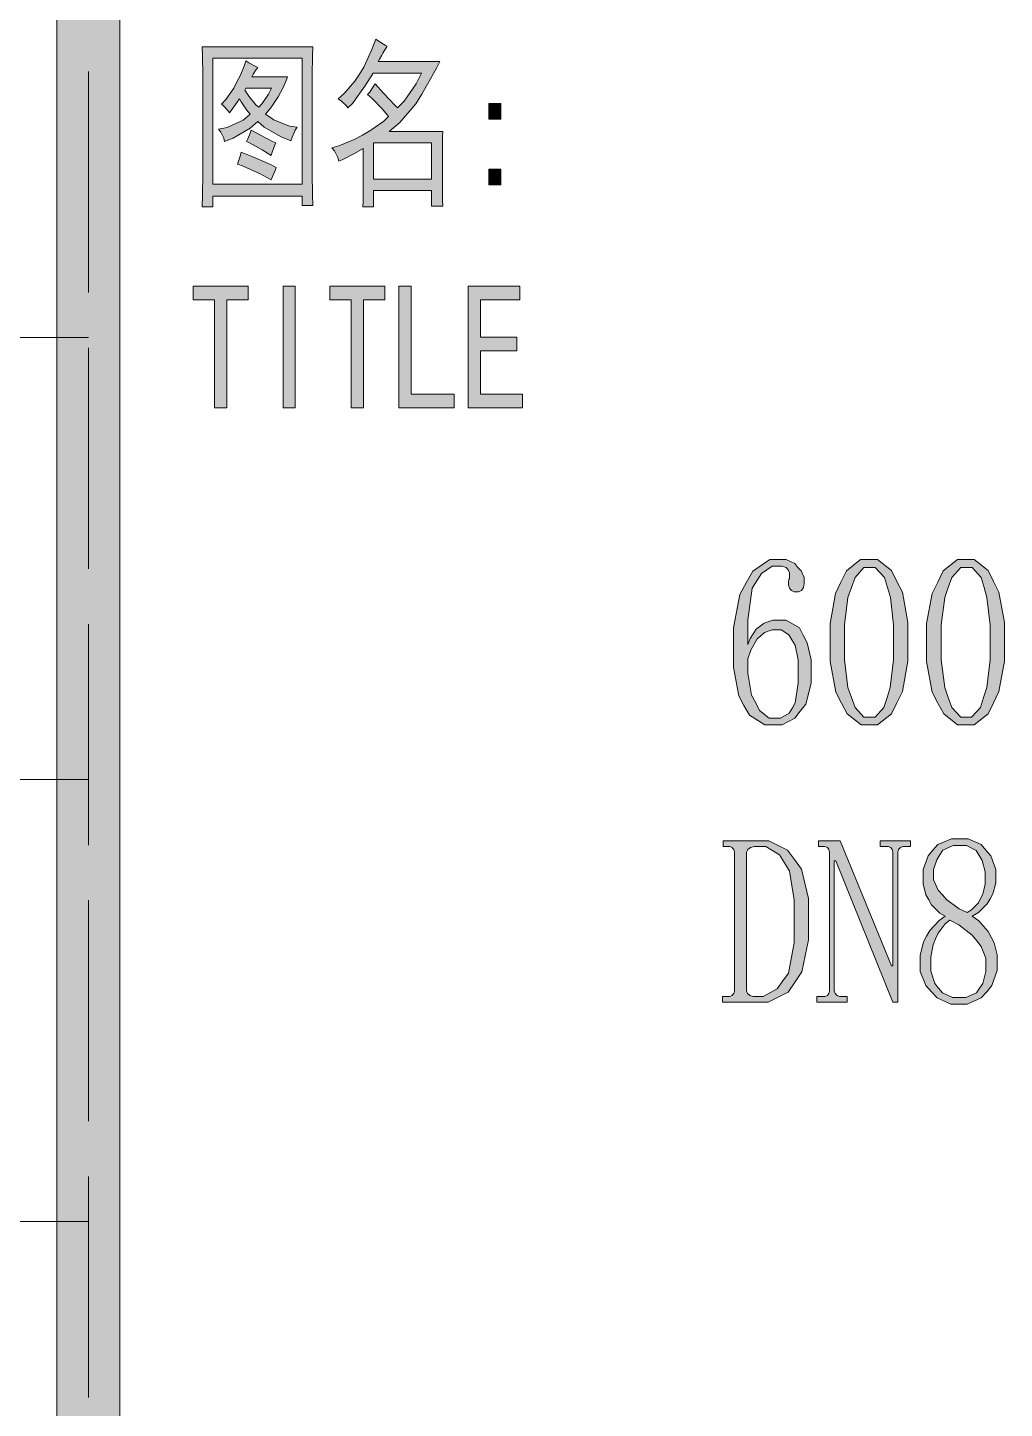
# Model space of a CAD drawing. Header units: millimetres. Extents: x 0 to 829, y 0 to 586.
# Drawn here: x 769.01 to 784.25, y 25.45 to 47 of the extents above; entities that cross this region are included whole.
import ezdxf

# ---------------------------------------------------------------- set-up
doc = ezdxf.new("R2010")
doc.units = ezdxf.units.MM

msp = doc.modelspace()

# ---------------------------------------------------------------- hatches: boundary and pattern name
h = msp.add_hatch(color=0)
h.dxf.hatch_style = 2
h.paths.add_polyline_path([(770.449028, 9.860139), (769.464778, 9.860139), (769.464778, 575.772139), (770.449028, 575.772139)])
h = msp.add_hatch(color=0)
h.paths.add_polyline_path([(774.622389, 46.714833), (774.60475, 46.686611), (774.569472, 46.630167), (774.551833, 46.601944), (774.537722, 46.573722), (774.502444, 46.510222), (774.481278, 46.471417), (775.440833, 46.471417), (775.391444, 46.369111), (775.250333, 46.118639), (775.162139, 45.963417), (775.070417, 45.811722), (774.816417, 45.518917), (774.650611, 45.381333), (775.490222, 45.381333), (775.486694, 45.296667), (775.483167, 45.127333), (775.483167, 45.035611), (775.483167, 44.580528), (775.483167, 44.488806), (775.486694, 44.305361), (775.490222, 44.217167), (775.313833, 44.217167), (775.313833, 44.460583), (774.407194, 44.460583), (774.407194, 44.203056), (774.241389, 44.203056), (774.244917, 44.280667), (774.248444, 44.460583), (774.248444, 44.559361), (774.248444, 45.11675), (774.110861, 45.035611), (773.920361, 44.936833), (773.867444, 44.915667), (773.849806, 44.972111), (773.796889, 45.077944), (773.758083, 45.127333), (773.867444, 45.155556), (774.103806, 45.254333), (774.237861, 45.324889), (774.368389, 45.398972), (774.569472, 45.543611), (774.640028, 45.614167), (774.548306, 45.727056), (774.386028, 45.896389), (774.315472, 45.959889), (774.343694, 45.991639), (774.403667, 46.076306), (774.431889, 46.125694), (774.565944, 45.981056), (774.738806, 45.794083), (774.781139, 45.748222), (774.886972, 45.854056), (775.073944, 46.125694), (775.158611, 46.2915), (774.400139, 46.2915), (774.273139, 46.090417), (774.079111, 45.818778), (774.008556, 45.748222), (773.983861, 45.779972), (773.90625, 45.854056), (773.856861, 45.892861), (773.952111, 45.974), (774.117917, 46.168028), (774.188472, 46.273861), (774.2555, 46.383222), (774.3825, 46.658389), (774.442472, 46.824194), (774.495389, 46.785389), (774.587111, 46.728944)])
h.paths.add_polyline_path([(775.313833, 44.636972), (775.313833, 45.204944), (774.407194, 45.204944), (774.407194, 44.636972)])
h = msp.add_hatch(color=0)
h.paths.add_polyline_path([(773.458222, 46.70425), (773.454694, 46.563139), (773.451167, 46.25975), (773.451167, 46.090417), (773.451167, 44.905083), (773.451167, 44.732222), (773.454694, 44.393556), (773.458222, 44.22775), (773.292417, 44.22775), (773.292417, 44.372389), (771.902472, 44.372389), (771.902472, 44.203056), (771.733139, 44.203056), (771.736667, 44.375917), (771.743722, 44.732222), (771.743722, 44.915667), (771.743722, 46.090417), (771.743722, 46.252694), (771.736667, 46.559611), (771.733139, 46.70425)])
h.paths.add_polyline_path([(773.292417, 44.559361), (773.292417, 46.524333), (771.902472, 46.524333), (771.902472, 44.559361)])
h = msp.add_hatch(color=0)
h.paths.add_polyline_path([(772.600972, 46.379694), (772.576278, 46.347944), (772.530417, 46.273861), (772.50925, 46.235056), (773.066639, 46.235056), (773.049, 46.185667), (772.996083, 46.065722), (772.957278, 45.991639), (772.922, 45.921083), (772.805583, 45.748222), (772.724444, 45.649444), (772.851444, 45.564778), (773.094861, 45.466), (773.218333, 45.448361), (773.186583, 45.398972), (773.137194, 45.293139), (773.116028, 45.236694), (772.964333, 45.296667), (772.703278, 45.448361), (772.600972, 45.536556), (772.481028, 45.430722), (772.219972, 45.2755), (772.082389, 45.226111), (772.071806, 45.2755), (772.025944, 45.37075), (771.990667, 45.416611), (772.124722, 45.441306), (772.371667, 45.557722), (772.484556, 45.649444), (772.424583, 45.72), (772.343444, 45.843472), (772.31875, 45.892861), (772.279944, 45.836417), (772.202333, 45.727056), (772.16, 45.670611), (772.12825, 45.712944), (772.068278, 45.779972), (772.033, 45.804667), (772.103556, 45.882278), (772.227028, 46.055139), (772.276417, 46.153917), (772.325806, 46.249167), (772.396361, 46.414972), (772.417528, 46.482), (772.459861, 46.453778), (772.551583, 46.404389)])
h.paths.add_polyline_path([(772.399889, 46.026917), (772.463389, 45.931667), (772.57275, 45.797611), (772.618611, 45.758806), (772.671528, 45.81525), (772.770306, 45.963417), (772.816167, 46.058667), (772.417528, 46.058667)])
h = msp.add_hatch(color=0)
h.dxf.hatch_style = 2
h.paths.add_polyline_path([(776.396861, 45.571833), (776.206361, 45.571833), (776.206361, 45.81525), (776.396861, 45.81525)])
h = msp.add_hatch(color=0)
h.dxf.hatch_style = 2
h.paths.add_polyline_path([(772.498667, 45.4025), (772.643306, 45.324889), (772.833806, 45.226111), (772.883194, 45.204944), (772.862028, 45.159083), (772.82675, 45.060306), (772.809111, 45.003861), (772.668, 45.092056), (772.473972, 45.204944), (772.424583, 45.226111), (772.44575, 45.264917), (772.484556, 45.353111)])
h = msp.add_hatch(color=0)
h.dxf.hatch_style = 2
h.paths.add_polyline_path([(772.343444, 45.060306), (772.526889, 44.986222), (772.798528, 44.866278), (772.89025, 44.816889), (772.872611, 44.771028), (772.830278, 44.675778), (772.809111, 44.626389), (772.63625, 44.721639), (772.375194, 44.841583), (772.283472, 44.869806), (772.301111, 44.915667), (772.329333, 45.010917)])
h = msp.add_hatch(color=0)
h.dxf.hatch_style = 2
h.paths.add_polyline_path([(776.396861, 44.548778), (776.206361, 44.548778), (776.206361, 44.792194), (776.396861, 44.792194)])
h = msp.add_hatch(color=0)
h.dxf.hatch_style = 2
h.paths.add_polyline_path([(772.452806, 42.753139), (772.121194, 42.753139), (772.121194, 41.066861), (771.927167, 41.066861), (771.927167, 42.753139), (771.595556, 42.753139), (771.595556, 42.964806), (772.452806, 42.964806)])
h = msp.add_hatch(color=0)
h.dxf.hatch_style = 2
h.paths.add_polyline_path([(773.186583, 41.066861), (772.996083, 41.066861), (772.996083, 42.964806), (773.186583, 42.964806)])
h = msp.add_hatch(color=0)
h.dxf.hatch_style = 2
h.paths.add_polyline_path([(774.583583, 42.753139), (774.251972, 42.753139), (774.251972, 41.066861), (774.061472, 41.066861), (774.061472, 42.753139), (773.726333, 42.753139), (773.726333, 42.964806), (774.583583, 42.964806)])
h = msp.add_hatch(color=0)
h.dxf.hatch_style = 2
h.paths.add_polyline_path([(775.666611, 41.066861), (774.802306, 41.066861), (774.802306, 42.964806), (774.992806, 42.964806), (774.992806, 41.278528), (775.666611, 41.278528)])
h = msp.add_hatch(color=0)
h.dxf.hatch_style = 2
h.paths.add_polyline_path([(776.732, 41.066861), (775.885333, 41.066861), (775.885333, 42.964806), (776.693194, 42.964806), (776.693194, 42.753139), (776.075833, 42.753139), (776.075833, 42.167528), (776.643806, 42.167528), (776.643806, 41.955861), (776.075833, 41.955861), (776.075833, 41.278528), (776.732, 41.278528)])
h = msp.add_hatch(color=0)
h.paths.add_polyline_path([(780.707806, 37.75075), (780.848917, 37.75075), (781.053528, 37.634333), (781.1135, 37.517917), (781.177, 37.397972), (781.236972, 37.133389), (781.236972, 36.985222), (781.236972, 36.7665), (781.152306, 36.438417), (781.067639, 36.329056), (780.982972, 36.223222), (780.785417, 36.117389), (780.672528, 36.117389), (780.513778, 36.117389), (780.273889, 36.269083), (780.189222, 36.420778), (780.108083, 36.568944), (780.023417, 37.009917), (780.023417, 37.295667), (780.023417, 37.634333), (780.125722, 38.152917), (780.2245, 38.336361), (780.326806, 38.516278), (780.594917, 38.696194), (780.767778, 38.696194), (780.848917, 38.696194), (780.982972, 38.636222), (781.032361, 38.57625), (781.08175, 38.519806), (781.131139, 38.4175), (781.131139, 38.371639), (781.131139, 38.325778), (781.117028, 38.262278), (781.102917, 38.237583), (781.088806, 38.216417), (781.039417, 38.19525), (781.004139, 38.19525), (780.972389, 38.19525), (780.930056, 38.212889), (780.915944, 38.230528), (780.901833, 38.251694), (780.884194, 38.304611), (780.884194, 38.343417), (780.884194, 38.357528), (780.89125, 38.38575), (780.898306, 38.399861), (780.898306, 38.4175), (780.898306, 38.445722), (780.898306, 38.459833), (780.898306, 38.488056), (780.880667, 38.537444), (780.863028, 38.555083), (780.845389, 38.57625), (780.778361, 38.593889), (780.7325, 38.593889), (780.630194, 38.593889), (780.460861, 38.477472), (780.390306, 38.364583), (780.31975, 38.251694), (780.249194, 37.75075), (780.249194, 37.36975), (780.284472, 37.465), (780.379722, 37.609639), (780.443222, 37.6555), (780.503194, 37.704889), (780.63725, 37.75075)])
h.paths.add_polyline_path([(780.249194, 37.1475), (780.249194, 36.92525), (780.309167, 36.583056), (780.372667, 36.463111), (780.432639, 36.343167), (780.584333, 36.219694), (780.672528, 36.219694), (780.760722, 36.219694), (780.894778, 36.300833), (780.944167, 36.381972), (780.990028, 36.463111), (781.035889, 36.7665), (781.035889, 36.985222), (781.035889, 37.133389), (780.9865, 37.362694), (780.937111, 37.443833), (780.887722, 37.524972), (780.767778, 37.602583), (780.697222, 37.602583), (780.630194, 37.602583), (780.51025, 37.556722), (780.453806, 37.507333), (780.397361, 37.461472), (780.295056, 37.281556)])
h = msp.add_hatch(color=0)
h.paths.add_polyline_path([(782.143611, 36.117389), (782.016611, 36.117389), (781.797889, 36.286722), (781.709694, 36.456056), (781.6215, 36.625389), (781.533306, 37.105167), (781.533306, 37.415611), (781.533306, 37.701361), (781.617972, 38.167028), (781.702639, 38.343417), (781.790833, 38.519806), (782.009556, 38.696194), (782.143611, 38.696194), (782.274139, 38.696194), (782.489333, 38.526861), (782.574, 38.357528), (782.662194, 38.188194), (782.746861, 37.715472), (782.746861, 37.415611), (782.746861, 37.112222), (782.662194, 36.635972), (782.574, 36.463111), (782.489333, 36.29025), (782.274139, 36.117389)])
h.paths.add_polyline_path([(782.143611, 38.57625), (782.062472, 38.57625), (781.924889, 38.4175), (781.868444, 38.262278), (781.812, 38.103528), (781.755556, 37.680194), (781.755556, 37.415611), (781.755556, 37.133389), (781.812, 36.699472), (781.868444, 36.54425), (781.924889, 36.389028), (782.062472, 36.237333), (782.143611, 36.237333), (782.235333, 36.237333), (782.372917, 36.389028), (782.422306, 36.54425), (782.471694, 36.699472), (782.521083, 37.133389), (782.521083, 37.415611), (782.521083, 37.680194), (782.475222, 38.103528), (782.429361, 38.262278), (782.379972, 38.4175), (782.238861, 38.57625)])
h = msp.add_hatch(color=0)
h.paths.add_polyline_path([(783.6535, 36.117389), (783.522972, 36.117389), (783.307778, 36.286722), (783.216056, 36.456056), (783.127861, 36.625389), (783.039667, 37.105167), (783.039667, 37.415611), (783.039667, 37.701361), (783.127861, 38.167028), (783.212528, 38.343417), (783.297194, 38.519806), (783.519444, 38.696194), (783.6535, 38.696194), (783.784028, 38.696194), (783.999222, 38.526861), (784.083889, 38.357528), (784.168556, 38.188194), (784.253222, 37.715472), (784.253222, 37.415611), (784.253222, 37.112222), (784.168556, 36.635972), (784.083889, 36.463111), (783.999222, 36.29025), (783.784028, 36.117389)])
h.paths.add_polyline_path([(783.6535, 38.57625), (783.572361, 38.57625), (783.43125, 38.4175), (783.378333, 38.262278), (783.321889, 38.103528), (783.265444, 37.680194), (783.265444, 37.415611), (783.265444, 37.133389), (783.321889, 36.699472), (783.378333, 36.54425), (783.43125, 36.389028), (783.572361, 36.237333), (783.6535, 36.237333), (783.741694, 36.237333), (783.879278, 36.389028), (783.928667, 36.54425), (783.981583, 36.699472), (784.030972, 37.133389), (784.030972, 37.415611), (784.030972, 37.680194), (783.981583, 38.103528), (783.935722, 38.262278), (783.889861, 38.4175), (783.74875, 38.57625)])
h = msp.add_hatch(color=0)
h.paths.add_polyline_path([(780.041056, 34.0995), (780.041056, 34.13125), (780.030472, 34.173583), (780.016361, 34.187694), (780.005778, 34.201806), (779.966972, 34.219444), (779.935222, 34.219444), (779.864667, 34.219444), (779.864667, 34.307639), (780.397361, 34.307639), (780.577278, 34.307639), (780.870083, 34.159472), (780.979444, 34.014833), (781.088806, 33.866667), (781.198167, 33.408056), (781.198167, 33.097611), (781.198167, 32.758944), (781.092333, 32.261528), (780.9865, 32.102778), (780.880667, 31.944028), (780.566694, 31.788806), (780.362083, 31.788806), (779.854083, 31.788806), (779.854083, 31.877), (779.935222, 31.877), (779.963444, 31.877), (780.005778, 31.891111), (780.016361, 31.905222), (780.030472, 31.922861), (780.041056, 31.965194), (780.041056, 31.993417)])
h.paths.add_polyline_path([(780.972389, 33.069389), (780.972389, 33.386889), (780.898306, 33.831389), (780.820694, 33.961917), (780.743083, 34.088917), (780.531417, 34.219444), (780.393833, 34.219444), (780.3515, 34.219444), (780.291528, 34.201806), (780.270361, 34.187694), (780.249194, 34.173583), (780.228028, 34.13125), (780.228028, 34.0995), (780.228028, 31.993417), (780.228028, 31.965194), (780.245667, 31.922861), (780.263306, 31.905222), (780.280944, 31.891111), (780.330333, 31.877), (780.358556, 31.877), (780.489083, 31.877), (780.707806, 31.996944), (780.796, 32.120417), (780.884194, 32.240361), (780.972389, 32.716611)])
h = msp.add_hatch(color=0)
h.dxf.hatch_style = 2
h.paths.add_polyline_path([(782.492861, 32.356778), (782.514028, 32.356778), (782.514028, 34.0995), (782.514028, 34.127722), (782.503444, 34.173583), (782.492861, 34.187694), (782.47875, 34.201806), (782.439944, 34.219444), (782.408194, 34.219444), (782.316472, 34.219444), (782.316472, 34.307639), (782.789194, 34.307639), (782.789194, 34.219444), (782.693944, 34.219444), (782.66925, 34.219444), (782.630444, 34.201806), (782.616333, 34.187694), (782.602222, 34.173583), (782.588111, 34.13125), (782.588111, 34.0995), (782.588111, 31.788806), (782.514028, 31.788806), (781.6215, 33.993667), (781.596806, 33.993667), (781.596806, 31.996944), (781.596806, 31.965194), (781.614444, 31.922861), (781.628556, 31.905222), (781.642667, 31.891111), (781.681472, 31.877), (781.702639, 31.877), (781.797889, 31.877), (781.797889, 31.788806), (781.325167, 31.788806), (781.325167, 31.877), (781.420417, 31.877), (781.448639, 31.877), (781.490972, 31.891111), (781.501556, 31.905222), (781.515667, 31.922861), (781.52625, 31.965194), (781.52625, 31.993417), (781.52625, 34.0995), (781.52625, 34.13125), (781.515667, 34.173583), (781.501556, 34.187694), (781.490972, 34.201806), (781.448639, 34.219444), (781.420417, 34.219444), (781.349861, 34.219444), (781.349861, 34.307639), (781.692056, 34.307639)])
h = msp.add_hatch(color=0)
h.paths.add_polyline_path([(784.140333, 32.420278), (784.140333, 32.282694), (784.059194, 32.046333), (783.978056, 31.951083), (783.893389, 31.855833), (783.674667, 31.757056), (783.540611, 31.757056), (783.417139, 31.757056), (783.205472, 31.855833), (783.117278, 31.951083), (783.029083, 32.046333), (782.940889, 32.265056), (782.940889, 32.392056), (782.940889, 32.515528), (782.990278, 32.730722), (783.039667, 32.818917), (783.089056, 32.907111), (783.233694, 33.062333), (783.328944, 33.129361), (783.244278, 33.17875), (783.117278, 33.309278), (783.074944, 33.386889), (783.029083, 33.4645), (782.98675, 33.637361), (782.98675, 33.732611), (782.98675, 33.859611), (783.064361, 34.071278), (783.138444, 34.159472), (783.216056, 34.247667), (783.427722, 34.335861), (783.565306, 34.335861), (783.688778, 34.335861), (783.889861, 34.247667), (783.963944, 34.159472), (784.041556, 34.071278), (784.119167, 33.859611), (784.119167, 33.732611), (784.119167, 33.644417), (784.073306, 33.478611), (784.030972, 33.401), (783.985111, 33.323389), (783.847528, 33.189333), (783.752278, 33.129361), (783.854583, 33.055278), (783.999222, 32.893), (784.048611, 32.804806), (784.094472, 32.716611), (784.140333, 32.526111)])
h.paths.add_polyline_path([(783.103167, 32.392056), (783.103167, 32.272111), (783.166667, 32.081611), (783.226639, 32.007528), (783.290139, 31.933444), (783.445361, 31.862889), (783.540611, 31.862889), (783.6535, 31.862889), (783.815778, 31.933444), (783.865167, 32.007528), (783.914556, 32.081611), (783.963944, 32.265056), (783.963944, 32.377944), (783.963944, 32.473194), (783.893389, 32.656639), (783.822833, 32.744833), (783.752278, 32.833028), (783.540611, 32.995306), (783.3995, 33.069389), (783.328944, 33.009417), (783.219583, 32.864778), (783.180778, 32.776583), (783.141972, 32.684861), (783.103167, 32.494361)])
h.paths.add_polyline_path([(783.953361, 33.7185), (783.953361, 33.820806), (783.9075, 34.000722), (783.858111, 34.078333), (783.81225, 34.155944), (783.664083, 34.233556), (783.565306, 34.233556), (783.452417, 34.233556), (783.293667, 34.159472), (783.244278, 34.085389), (783.198417, 34.011306), (783.149028, 33.859611), (783.149028, 33.778472), (783.149028, 33.697333), (783.219583, 33.538583), (783.286611, 33.460972), (783.353639, 33.383361), (783.547667, 33.245778), (783.671139, 33.189333), (783.741694, 33.231667), (783.847528, 33.341028), (783.882806, 33.408056), (783.918083, 33.475083), (783.953361, 33.630306)])

# ---------------------------------------------------------------- linework, layer by layer
at = {"color": 0, "lineweight": 0}
for points in [[(770.449028, 9.860139), (769.464778, 9.860139), (769.464778, 575.772139), (770.449028, 575.772139)], [(774.622389, 46.714833), (774.60475, 46.686611), (774.569472, 46.630167), (774.551833, 46.601944), (774.537722, 46.573722), (774.502444, 46.510222), (774.481278, 46.471417), (775.440833, 46.471417), (775.391444, 46.369111), (775.250333, 46.118639), (775.162139, 45.963417), (775.070417, 45.811722), (774.816417, 45.518917), (774.650611, 45.381333), (775.490222, 45.381333), (775.486694, 45.296667), (775.483167, 45.127333), (775.483167, 45.035611), (775.483167, 44.580528), (775.483167, 44.488806), (775.486694, 44.305361), (775.490222, 44.217167), (775.313833, 44.217167), (775.313833, 44.460583), (774.407194, 44.460583), (774.407194, 44.203056), (774.241389, 44.203056), (774.244917, 44.280667), (774.248444, 44.460583), (774.248444, 44.559361), (774.248444, 45.11675), (774.110861, 45.035611), (773.920361, 44.936833), (773.867444, 44.915667), (773.849806, 44.972111), (773.796889, 45.077944), (773.758083, 45.127333), (773.867444, 45.155556), (774.103806, 45.254333), (774.237861, 45.324889), (774.368389, 45.398972), (774.569472, 45.543611), (774.640028, 45.614167), (774.548306, 45.727056), (774.386028, 45.896389), (774.315472, 45.959889), (774.343694, 45.991639), (774.403667, 46.076306), (774.431889, 46.125694), (774.565944, 45.981056), (774.738806, 45.794083), (774.781139, 45.748222), (774.886972, 45.854056), (775.073944, 46.125694), (775.158611, 46.2915), (774.400139, 46.2915), (774.273139, 46.090417), (774.079111, 45.818778), (774.008556, 45.748222), (773.983861, 45.779972), (773.90625, 45.854056), (773.856861, 45.892861), (773.952111, 45.974), (774.117917, 46.168028), (774.188472, 46.273861), (774.2555, 46.383222), (774.3825, 46.658389), (774.442472, 46.824194), (774.495389, 46.785389), (774.587111, 46.728944)], [(773.458222, 46.70425), (773.454694, 46.563139), (773.451167, 46.25975), (773.451167, 46.090417), (773.451167, 44.905083), (773.451167, 44.732222), (773.454694, 44.393556), (773.458222, 44.22775), (773.292417, 44.22775), (773.292417, 44.372389), (771.902472, 44.372389), (771.902472, 44.203056), (771.733139, 44.203056), (771.736667, 44.375917), (771.743722, 44.732222), (771.743722, 44.915667), (771.743722, 46.090417), (771.743722, 46.252694), (771.736667, 46.559611), (771.733139, 46.70425)], [(773.292417, 44.559361), (773.292417, 46.524333), (771.902472, 46.524333), (771.902472, 44.559361)], [(772.600972, 46.379694), (772.576278, 46.347944), (772.530417, 46.273861), (772.50925, 46.235056), (773.066639, 46.235056), (773.049, 46.185667), (772.996083, 46.065722), (772.957278, 45.991639), (772.922, 45.921083), (772.805583, 45.748222), (772.724444, 45.649444), (772.851444, 45.564778), (773.094861, 45.466), (773.218333, 45.448361), (773.186583, 45.398972), (773.137194, 45.293139), (773.116028, 45.236694), (772.964333, 45.296667), (772.703278, 45.448361), (772.600972, 45.536556), (772.481028, 45.430722), (772.219972, 45.2755), (772.082389, 45.226111), (772.071806, 45.2755), (772.025944, 45.37075), (771.990667, 45.416611), (772.124722, 45.441306), (772.371667, 45.557722), (772.484556, 45.649444), (772.424583, 45.72), (772.343444, 45.843472), (772.31875, 45.892861), (772.279944, 45.836417), (772.202333, 45.727056), (772.16, 45.670611), (772.12825, 45.712944), (772.068278, 45.779972), (772.033, 45.804667), (772.103556, 45.882278), (772.227028, 46.055139), (772.276417, 46.153917), (772.325806, 46.249167), (772.396361, 46.414972), (772.417528, 46.482), (772.459861, 46.453778), (772.551583, 46.404389)], [(772.399889, 46.026917), (772.463389, 45.931667), (772.57275, 45.797611), (772.618611, 45.758806), (772.671528, 45.81525), (772.770306, 45.963417), (772.816167, 46.058667), (772.417528, 46.058667)], [(776.396861, 45.571833), (776.206361, 45.571833), (776.206361, 45.81525), (776.396861, 45.81525)], [(772.498667, 45.4025), (772.643306, 45.324889), (772.833806, 45.226111), (772.883194, 45.204944), (772.862028, 45.159083), (772.82675, 45.060306), (772.809111, 45.003861), (772.668, 45.092056), (772.473972, 45.204944), (772.424583, 45.226111), (772.44575, 45.264917), (772.484556, 45.353111)], [(772.343444, 45.060306), (772.526889, 44.986222), (772.798528, 44.866278), (772.89025, 44.816889), (772.872611, 44.771028), (772.830278, 44.675778), (772.809111, 44.626389), (772.63625, 44.721639), (772.375194, 44.841583), (772.283472, 44.869806), (772.301111, 44.915667), (772.329333, 45.010917)], [(775.313833, 44.636972), (775.313833, 45.204944), (774.407194, 45.204944), (774.407194, 44.636972)], [(776.396861, 44.548778), (776.206361, 44.548778), (776.206361, 44.792194), (776.396861, 44.792194)], [(772.452806, 42.753139), (772.121194, 42.753139), (772.121194, 41.066861), (771.927167, 41.066861), (771.927167, 42.753139), (771.595556, 42.753139), (771.595556, 42.964806), (772.452806, 42.964806)], [(773.186583, 41.066861), (772.996083, 41.066861), (772.996083, 42.964806), (773.186583, 42.964806)], [(774.583583, 42.753139), (774.251972, 42.753139), (774.251972, 41.066861), (774.061472, 41.066861), (774.061472, 42.753139), (773.726333, 42.753139), (773.726333, 42.964806), (774.583583, 42.964806)], [(775.666611, 41.066861), (774.802306, 41.066861), (774.802306, 42.964806), (774.992806, 42.964806), (774.992806, 41.278528), (775.666611, 41.278528)], [(776.732, 41.066861), (775.885333, 41.066861), (775.885333, 42.964806), (776.693194, 42.964806), (776.693194, 42.753139), (776.075833, 42.753139), (776.075833, 42.167528), (776.643806, 42.167528), (776.643806, 41.955861), (776.075833, 41.955861), (776.075833, 41.278528), (776.732, 41.278528)], [(780.707806, 37.75075), (780.848917, 37.75075), (781.053528, 37.634333), (781.1135, 37.517917), (781.177, 37.397972), (781.236972, 37.133389), (781.236972, 36.985222), (781.236972, 36.7665), (781.152306, 36.438417), (781.067639, 36.329056), (780.982972, 36.223222), (780.785417, 36.117389), (780.672528, 36.117389), (780.513778, 36.117389), (780.273889, 36.269083), (780.189222, 36.420778), (780.108083, 36.568944), (780.023417, 37.009917), (780.023417, 37.295667), (780.023417, 37.634333), (780.125722, 38.152917), (780.2245, 38.336361), (780.326806, 38.516278), (780.594917, 38.696194), (780.767778, 38.696194), (780.848917, 38.696194), (780.982972, 38.636222), (781.032361, 38.57625), (781.08175, 38.519806), (781.131139, 38.4175), (781.131139, 38.371639), (781.131139, 38.325778), (781.117028, 38.262278), (781.102917, 38.237583), (781.088806, 38.216417), (781.039417, 38.19525), (781.004139, 38.19525), (780.972389, 38.19525), (780.930056, 38.212889), (780.915944, 38.230528), (780.901833, 38.251694), (780.884194, 38.304611), (780.884194, 38.343417), (780.884194, 38.357528), (780.89125, 38.38575), (780.898306, 38.399861), (780.898306, 38.4175), (780.898306, 38.445722), (780.898306, 38.459833), (780.898306, 38.488056), (780.880667, 38.537444), (780.863028, 38.555083), (780.845389, 38.57625), (780.778361, 38.593889), (780.7325, 38.593889), (780.630194, 38.593889), (780.460861, 38.477472), (780.390306, 38.364583), (780.31975, 38.251694), (780.249194, 37.75075), (780.249194, 37.36975), (780.284472, 37.465), (780.379722, 37.609639), (780.443222, 37.6555), (780.503194, 37.704889), (780.63725, 37.75075)], [(782.143611, 36.117389), (782.016611, 36.117389), (781.797889, 36.286722), (781.709694, 36.456056), (781.6215, 36.625389), (781.533306, 37.105167), (781.533306, 37.415611), (781.533306, 37.701361), (781.617972, 38.167028), (781.702639, 38.343417), (781.790833, 38.519806), (782.009556, 38.696194), (782.143611, 38.696194), (782.274139, 38.696194), (782.489333, 38.526861), (782.574, 38.357528), (782.662194, 38.188194), (782.746861, 37.715472), (782.746861, 37.415611), (782.746861, 37.112222), (782.662194, 36.635972), (782.574, 36.463111), (782.489333, 36.29025), (782.274139, 36.117389)], [(783.6535, 36.117389), (783.522972, 36.117389), (783.307778, 36.286722), (783.216056, 36.456056), (783.127861, 36.625389), (783.039667, 37.105167), (783.039667, 37.415611), (783.039667, 37.701361), (783.127861, 38.167028), (783.212528, 38.343417), (783.297194, 38.519806), (783.519444, 38.696194), (783.6535, 38.696194), (783.784028, 38.696194), (783.999222, 38.526861), (784.083889, 38.357528), (784.168556, 38.188194), (784.253222, 37.715472), (784.253222, 37.415611), (784.253222, 37.112222), (784.168556, 36.635972), (784.083889, 36.463111), (783.999222, 36.29025), (783.784028, 36.117389)], [(782.143611, 38.57625), (782.062472, 38.57625), (781.924889, 38.4175), (781.868444, 38.262278), (781.812, 38.103528), (781.755556, 37.680194), (781.755556, 37.415611), (781.755556, 37.133389), (781.812, 36.699472), (781.868444, 36.54425), (781.924889, 36.389028), (782.062472, 36.237333), (782.143611, 36.237333), (782.235333, 36.237333), (782.372917, 36.389028), (782.422306, 36.54425), (782.471694, 36.699472), (782.521083, 37.133389), (782.521083, 37.415611), (782.521083, 37.680194), (782.475222, 38.103528), (782.429361, 38.262278), (782.379972, 38.4175), (782.238861, 38.57625)], [(783.6535, 38.57625), (783.572361, 38.57625), (783.43125, 38.4175), (783.378333, 38.262278), (783.321889, 38.103528), (783.265444, 37.680194), (783.265444, 37.415611), (783.265444, 37.133389), (783.321889, 36.699472), (783.378333, 36.54425), (783.43125, 36.389028), (783.572361, 36.237333), (783.6535, 36.237333), (783.741694, 36.237333), (783.879278, 36.389028), (783.928667, 36.54425), (783.981583, 36.699472), (784.030972, 37.133389), (784.030972, 37.415611), (784.030972, 37.680194), (783.981583, 38.103528), (783.935722, 38.262278), (783.889861, 38.4175), (783.74875, 38.57625)], [(780.249194, 37.1475), (780.249194, 36.92525), (780.309167, 36.583056), (780.372667, 36.463111), (780.432639, 36.343167), (780.584333, 36.219694), (780.672528, 36.219694), (780.760722, 36.219694), (780.894778, 36.300833), (780.944167, 36.381972), (780.990028, 36.463111), (781.035889, 36.7665), (781.035889, 36.985222), (781.035889, 37.133389), (780.9865, 37.362694), (780.937111, 37.443833), (780.887722, 37.524972), (780.767778, 37.602583), (780.697222, 37.602583), (780.630194, 37.602583), (780.51025, 37.556722), (780.453806, 37.507333), (780.397361, 37.461472), (780.295056, 37.281556)], [(780.041056, 34.0995), (780.041056, 34.13125), (780.030472, 34.173583), (780.016361, 34.187694), (780.005778, 34.201806), (779.966972, 34.219444), (779.935222, 34.219444), (779.864667, 34.219444), (779.864667, 34.307639), (780.397361, 34.307639), (780.577278, 34.307639), (780.870083, 34.159472), (780.979444, 34.014833), (781.088806, 33.866667), (781.198167, 33.408056), (781.198167, 33.097611), (781.198167, 32.758944), (781.092333, 32.261528), (780.9865, 32.102778), (780.880667, 31.944028), (780.566694, 31.788806), (780.362083, 31.788806), (779.854083, 31.788806), (779.854083, 31.877), (779.935222, 31.877), (779.963444, 31.877), (780.005778, 31.891111), (780.016361, 31.905222), (780.030472, 31.922861), (780.041056, 31.965194), (780.041056, 31.993417)], [(782.492861, 32.356778), (782.514028, 32.356778), (782.514028, 34.0995), (782.514028, 34.127722), (782.503444, 34.173583), (782.492861, 34.187694), (782.47875, 34.201806), (782.439944, 34.219444), (782.408194, 34.219444), (782.316472, 34.219444), (782.316472, 34.307639), (782.789194, 34.307639), (782.789194, 34.219444), (782.693944, 34.219444), (782.66925, 34.219444), (782.630444, 34.201806), (782.616333, 34.187694), (782.602222, 34.173583), (782.588111, 34.13125), (782.588111, 34.0995), (782.588111, 31.788806), (782.514028, 31.788806), (781.6215, 33.993667), (781.596806, 33.993667), (781.596806, 31.996944), (781.596806, 31.965194), (781.614444, 31.922861), (781.628556, 31.905222), (781.642667, 31.891111), (781.681472, 31.877), (781.702639, 31.877), (781.797889, 31.877), (781.797889, 31.788806), (781.325167, 31.788806), (781.325167, 31.877), (781.420417, 31.877), (781.448639, 31.877), (781.490972, 31.891111), (781.501556, 31.905222), (781.515667, 31.922861), (781.52625, 31.965194), (781.52625, 31.993417), (781.52625, 34.0995), (781.52625, 34.13125), (781.515667, 34.173583), (781.501556, 34.187694), (781.490972, 34.201806), (781.448639, 34.219444), (781.420417, 34.219444), (781.349861, 34.219444), (781.349861, 34.307639), (781.692056, 34.307639)], [(784.140333, 32.420278), (784.140333, 32.282694), (784.059194, 32.046333), (783.978056, 31.951083), (783.893389, 31.855833), (783.674667, 31.757056), (783.540611, 31.757056), (783.417139, 31.757056), (783.205472, 31.855833), (783.117278, 31.951083), (783.029083, 32.046333), (782.940889, 32.265056), (782.940889, 32.392056), (782.940889, 32.515528), (782.990278, 32.730722), (783.039667, 32.818917), (783.089056, 32.907111), (783.233694, 33.062333), (783.328944, 33.129361), (783.244278, 33.17875), (783.117278, 33.309278), (783.074944, 33.386889), (783.029083, 33.4645), (782.98675, 33.637361), (782.98675, 33.732611), (782.98675, 33.859611), (783.064361, 34.071278), (783.138444, 34.159472), (783.216056, 34.247667), (783.427722, 34.335861), (783.565306, 34.335861), (783.688778, 34.335861), (783.889861, 34.247667), (783.963944, 34.159472), (784.041556, 34.071278), (784.119167, 33.859611), (784.119167, 33.732611), (784.119167, 33.644417), (784.073306, 33.478611), (784.030972, 33.401), (783.985111, 33.323389), (783.847528, 33.189333), (783.752278, 33.129361), (783.854583, 33.055278), (783.999222, 32.893), (784.048611, 32.804806), (784.094472, 32.716611), (784.140333, 32.526111)], [(780.972389, 33.069389), (780.972389, 33.386889), (780.898306, 33.831389), (780.820694, 33.961917), (780.743083, 34.088917), (780.531417, 34.219444), (780.393833, 34.219444), (780.3515, 34.219444), (780.291528, 34.201806), (780.270361, 34.187694), (780.249194, 34.173583), (780.228028, 34.13125), (780.228028, 34.0995), (780.228028, 31.993417), (780.228028, 31.965194), (780.245667, 31.922861), (780.263306, 31.905222), (780.280944, 31.891111), (780.330333, 31.877), (780.358556, 31.877), (780.489083, 31.877), (780.707806, 31.996944), (780.796, 32.120417), (780.884194, 32.240361), (780.972389, 32.716611)], [(783.953361, 33.7185), (783.953361, 33.820806), (783.9075, 34.000722), (783.858111, 34.078333), (783.81225, 34.155944), (783.664083, 34.233556), (783.565306, 34.233556), (783.452417, 34.233556), (783.293667, 34.159472), (783.244278, 34.085389), (783.198417, 34.011306), (783.149028, 33.859611), (783.149028, 33.778472), (783.149028, 33.697333), (783.219583, 33.538583), (783.286611, 33.460972), (783.353639, 33.383361), (783.547667, 33.245778), (783.671139, 33.189333), (783.741694, 33.231667), (783.847528, 33.341028), (783.882806, 33.408056), (783.918083, 33.475083), (783.953361, 33.630306)], [(783.103167, 32.392056), (783.103167, 32.272111), (783.166667, 32.081611), (783.226639, 32.007528), (783.290139, 31.933444), (783.445361, 31.862889), (783.540611, 31.862889), (783.6535, 31.862889), (783.815778, 31.933444), (783.865167, 32.007528), (783.914556, 32.081611), (783.963944, 32.265056), (783.963944, 32.377944), (783.963944, 32.473194), (783.893389, 32.656639), (783.822833, 32.744833), (783.752278, 32.833028), (783.540611, 32.995306), (783.3995, 33.069389), (783.328944, 33.009417), (783.219583, 32.864778), (783.180778, 32.776583), (783.141972, 32.684861), (783.103167, 32.494361)]]:
    msp.add_lwpolyline(points, close=True, dxfattribs=at)
for points in [[(769.958667, 42.869556), (769.958667, 46.319722)], [(607.47275, 42.164), (769.958667, 42.164)], [(769.958667, 38.555083), (769.958667, 42.00525)], [(769.958667, 34.240611), (769.958667, 37.690778)], [(607.47275, 35.263667), (769.958667, 35.263667)], [(769.958667, 29.929667), (769.958667, 33.379833)], [(769.958667, 25.615194), (769.958667, 29.065361)], [(607.47275, 28.363333), (769.958667, 28.363333)]]:
    msp.add_lwpolyline(points, dxfattribs=at)

doc.saveas('drawing.dxf')
